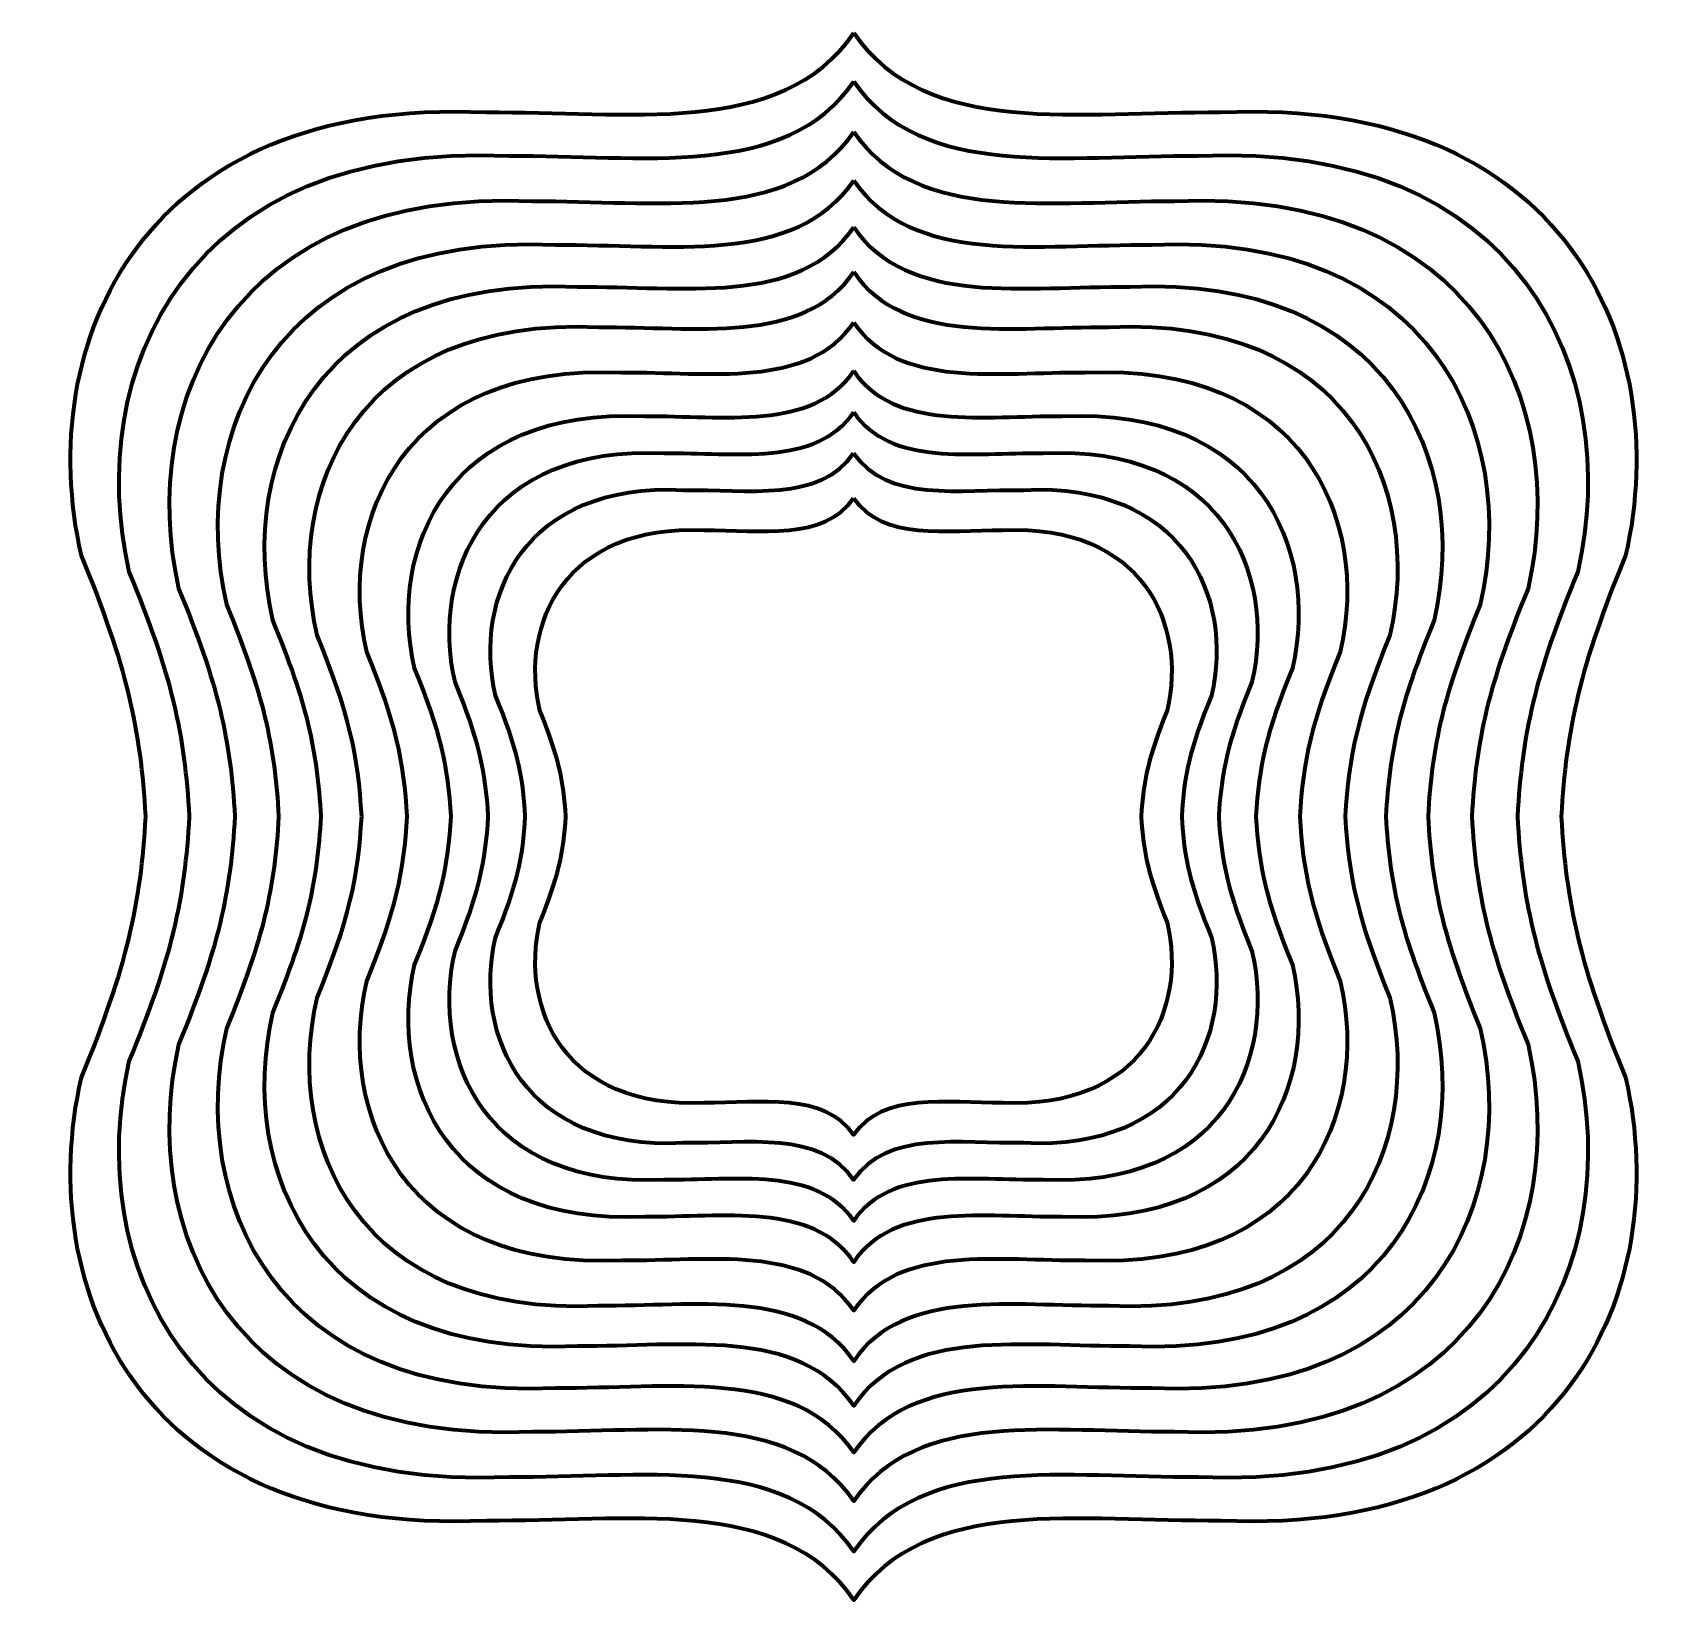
# Model space of a CAD drawing. Header units: centimetres. Extents: x -7.4 to 7.4, y -7.1 to 7.1.
import ezdxf

# ---------------------------------------------------------------- set-up
doc = ezdxf.new("R2010")
doc.units = ezdxf.units.CM
doc.header["$MEASUREMENT"] = 0
doc.layers.add('Layer 1', color=7, linetype='Continuous')

msp = doc.modelspace()

# ---------------------------------------------------------------- linework, layer by layer
at = {"layer": 'Layer 1', "color": 78, "lineweight": 200}
msp.add_open_spline([(0.00286, 7.05422), (-0.64237, 6.09835), (-2.06133, 6.35162), (-3.30663, 6.33865), (-3.30663, 6.33865), (-6.39891, 6.48779), (-7.38773, 4.26551), (-6.95007, 2.34937), (-6.95007, 2.34937), (-6.54227, 1.3612), (-6.41393, 0.78363), (-6.37166, -0.00008), (-6.37166, -0.00008), (-6.41394, -0.78379), (-6.54229, -1.36137), (-6.95007, -2.34953), (-6.95007, -2.34953), (-7.38773, -4.26567), (-6.39893, -6.48797), (-3.30663, -6.33881), (-3.30663, -6.33881), (-2.06133, -6.35179), (-0.64239, -6.09853), (0.00286, -7.05438), (0.00286, -7.05438), (0.64809, -6.09851), (2.06108, -6.35179), (3.3064, -6.33881), (3.3064, -6.33881), (6.39868, -6.48795), (7.38748, -4.26569), (6.94984, -2.34953), (6.94984, -2.34953), (6.54202, -1.36136), (6.4137, -0.78381), (6.37141, -0.00008), (6.37141, -0.00008), (6.41372, 0.78363), (6.542, 1.3612), (6.94984, 2.34937), (6.94984, 2.34937), (7.38749, 4.26551), (6.39868, 6.48781), (3.30639, 6.33865), (3.30639, 6.33865), (2.0611, 6.3516), (0.64809, 6.09837), (0.00286, 7.05422)], degree=3, knots=[0, 0, 0, 0, 0.07692308, 0.07692308, 0.07692308, 0.07692308, 0.15384615, 0.15384615, 0.15384615, 0.15384615, 0.23076923, 0.23076923, 0.23076923, 0.23076923, 0.30769231, 0.30769231, 0.30769231, 0.30769231, 0.38461538, 0.38461538, 0.38461538, 0.38461538, 0.46153846, 0.46153846, 0.46153846, 0.46153846, 0.53846154, 0.53846154, 0.53846154, 0.53846154, 0.61538462, 0.61538462, 0.61538462, 0.61538462, 0.69230769, 0.69230769, 0.69230769, 0.69230769, 0.76923077, 0.76923077, 0.76923077, 0.76923077, 0.84615385, 0.84615385, 0.84615385, 0.84615385, 1, 1, 1, 1], dxfattribs=at)
at = {"layer": 'Layer 1', "color": 58, "lineweight": 158}
msp.add_open_spline([(0.00267, 6.61715), (-0.60259, 5.72053), (-1.93362, 5.95808), (-3.10177, 5.94594), (-3.10177, 5.94594), (-6.00247, 6.08583), (-6.93001, 4.00124), (-6.51947, 2.2038), (-6.51947, 2.2038), (-6.13694, 1.27686), (-6.01655, 0.73509), (-5.9769, -0.00006), (-5.9769, -0.00006), (-6.01657, -0.73522), (-6.13696, -1.27701), (-6.51947, -2.20395), (-6.51947, -2.20395), (-6.93001, -4.00136), (-6.00249, -6.08599), (-3.10177, -5.94608), (-3.10177, -5.94608), (-1.93362, -5.95824), (-0.60261, -5.72069), (0.00267, -6.6173), (0.00267, -6.6173), (0.60793, -5.72065), (1.93338, -5.95823), (3.10153, -5.94608), (3.10153, -5.94608), (6.00223, -6.08597), (6.92976, -4.0014), (6.51923, -2.20395), (6.51923, -2.20395), (6.13668, -1.27699), (6.01631, -0.73526), (5.97664, -0.00006), (5.97664, -0.00006), (6.01633, 0.73509), (6.13666, 1.27686), (6.51923, 2.20379), (6.51923, 2.20379), (6.92978, 4.00124), (6.00223, 6.08583), (3.10153, 5.94594), (3.10153, 5.94594), (1.93338, 5.95808), (0.60792, 5.72055), (0.00267, 6.61714), (0.00267, 6.61714), (0.00267, 6.61714), (0.00267, 6.61715), (0.00267, 6.61715)], degree=3, knots=[0, 0, 0, 0, 0.07142857, 0.07142857, 0.07142857, 0.07142857, 0.14285714, 0.14285714, 0.14285714, 0.14285714, 0.21428571, 0.21428571, 0.21428571, 0.21428571, 0.28571429, 0.28571429, 0.28571429, 0.28571429, 0.35714286, 0.35714286, 0.35714286, 0.35714286, 0.42857143, 0.42857143, 0.42857143, 0.42857143, 0.5, 0.5, 0.5, 0.5, 0.57142857, 0.57142857, 0.57142857, 0.57142857, 0.64285714, 0.64285714, 0.64285714, 0.64285714, 0.71428571, 0.71428571, 0.71428571, 0.71428571, 0.78571429, 0.78571429, 0.78571429, 0.78571429, 0.85714286, 0.85714286, 0.85714286, 0.85714286, 1, 1, 1, 1], dxfattribs=at)
at = {"layer": 'Layer 1', "color": 66, "lineweight": 158}
msp.add_open_spline([(0.00248, 6.16298), (-0.56126, 5.32789), (-1.80092, 5.54916), (-2.88889, 5.53782), (-2.88889, 5.53782), (-5.59049, 5.66811), (-6.45438, 3.7266), (-6.07202, 2.05255), (-6.07202, 2.05255), (-5.71574, 1.18924), (-5.60362, 0.68462), (-5.56668, -0.00006), (-5.56668, -0.00006), (-5.60364, -0.68477), (-5.71577, -1.18937), (-6.07202, -2.05269), (-6.07202, -2.05269), (-6.45438, -3.72674), (-5.59051, -5.66829), (-2.88889, -5.53796), (-2.88889, -5.53796), (-1.80092, -5.54929), (-0.56127, -5.32804), (0.00248, -6.16314), (0.00248, -6.16314), (0.56619, -5.32803), (1.80067, -5.5493), (2.88864, -5.53796), (2.88864, -5.53796), (5.59026, -5.66827), (6.45413, -3.72675), (6.07177, -2.05269), (6.07177, -2.05269), (5.71549, -1.18935), (5.60337, -0.68479), (5.56643, -0.00006), (5.56643, -0.00006), (5.60339, 0.68461), (5.71548, 1.18923), (6.07177, 2.05255), (6.07177, 2.05255), (6.45415, 3.7266), (5.59026, 5.66813), (2.88864, 5.53782), (2.88864, 5.53782), (1.80067, 5.54915), (0.5662, 5.3279), (0.00248, 6.16298)], degree=3, knots=[0, 0, 0, 0, 0.07692308, 0.07692308, 0.07692308, 0.07692308, 0.15384615, 0.15384615, 0.15384615, 0.15384615, 0.23076923, 0.23076923, 0.23076923, 0.23076923, 0.30769231, 0.30769231, 0.30769231, 0.30769231, 0.38461538, 0.38461538, 0.38461538, 0.38461538, 0.46153846, 0.46153846, 0.46153846, 0.46153846, 0.53846154, 0.53846154, 0.53846154, 0.53846154, 0.61538462, 0.61538462, 0.61538462, 0.61538462, 0.69230769, 0.69230769, 0.69230769, 0.69230769, 0.76923077, 0.76923077, 0.76923077, 0.76923077, 0.84615385, 0.84615385, 0.84615385, 0.84615385, 1, 1, 1, 1], dxfattribs=at)
at = {"layer": 'Layer 1', "color": 54, "lineweight": 158}
msp.add_open_spline([(0.00229, 5.72593), (-0.52147, 4.95007), (-1.67321, 5.15563), (-2.68403, 5.14512), (-2.68403, 5.14512), (-5.19405, 5.26616), (-5.99667, 3.46234), (-5.64142, 1.907), (-5.64142, 1.907), (-5.31041, 1.10492), (-5.20624, 0.63608), (-5.17191, -0.00005), (-5.17191, -0.00005), (-5.20626, -0.6362), (-5.31043, -1.10502), (-5.64142, -1.9071), (-5.64142, -1.9071), (-5.99667, -3.46244), (-5.19407, -5.2663), (-2.68403, -5.14522), (-2.68403, -5.14522), (-1.67321, -5.15573), (-0.52147, -4.95017), (0.00229, -5.72605), (0.00229, -5.72605), (0.52603, -4.95015), (1.67298, -5.15573), (2.68378, -5.14522), (2.68378, -5.14522), (5.19382, -5.26627), (5.99642, -3.46244), (5.64117, -1.9071), (5.64117, -1.9071), (5.31016, -1.10498), (5.20599, -0.63621), (5.17166, -0.00005), (5.17166, -0.00005), (5.20601, 0.63608), (5.31014, 1.10492), (5.64117, 1.907), (5.64117, 1.907), (5.99644, 3.46234), (5.19382, 5.26618), (2.68378, 5.14512), (2.68378, 5.14512), (1.67298, 5.15563), (0.52603, 4.95007), (0.00229, 5.72593)], degree=3, knots=[0, 0, 0, 0, 0.07692308, 0.07692308, 0.07692308, 0.07692308, 0.15384615, 0.15384615, 0.15384615, 0.15384615, 0.23076923, 0.23076923, 0.23076923, 0.23076923, 0.30769231, 0.30769231, 0.30769231, 0.30769231, 0.38461538, 0.38461538, 0.38461538, 0.38461538, 0.46153846, 0.46153846, 0.46153846, 0.46153846, 0.53846154, 0.53846154, 0.53846154, 0.53846154, 0.61538462, 0.61538462, 0.61538462, 0.61538462, 0.69230769, 0.69230769, 0.69230769, 0.69230769, 0.76923077, 0.76923077, 0.76923077, 0.76923077, 0.84615385, 0.84615385, 0.84615385, 0.84615385, 1, 1, 1, 1], dxfattribs=at)
at = {"layer": 'Layer 1', "color": 52, "lineweight": 140}
msp.add_open_spline([(0.00211, 5.30533), (-0.48318, 4.58644), (-1.55031, 4.7769), (-2.48688, 4.76719), (-2.48688, 4.76719), (-4.81253, 4.87933), (-5.55619, 3.208), (-5.22704, 1.7669), (-5.22704, 1.7669), (-4.92034, 1.02374), (-4.82382, 0.58934), (-4.79201, -0.00005), (-4.79201, -0.00005), (-4.82384, -0.58949), (-4.92035, -1.02385), (-5.22704, -1.76702), (-5.22704, -1.76702), (-5.55618, -3.20811), (-4.81255, -4.87949), (-2.48688, -4.76727), (-2.48688, -4.76727), (-1.55031, -4.77704), (-0.48318, -4.58657), (0.00211, -5.30547), (0.00211, -5.30547), (0.48738, -4.58656), (1.55008, -4.77704), (2.48664, -4.76727), (2.48664, -4.76727), (4.81231, -4.87947), (5.55595, -3.20812), (5.2268, -1.76702), (5.2268, -1.76702), (4.9201, -1.02382), (4.82358, -0.5895), (4.79177, -0.00005), (4.79177, -0.00005), (4.8236, 0.58935), (4.92008, 1.02375), (5.2268, 1.7669), (5.2268, 1.7669), (5.55596, 3.20799), (4.81231, 4.87933), (2.48664, 4.76719), (2.48664, 4.76719), (1.55009, 4.7769), (0.48738, 4.58649), (0.00211, 5.30533)], degree=3, knots=[0, 0, 0, 0, 0.07692308, 0.07692308, 0.07692308, 0.07692308, 0.15384615, 0.15384615, 0.15384615, 0.15384615, 0.23076923, 0.23076923, 0.23076923, 0.23076923, 0.30769231, 0.30769231, 0.30769231, 0.30769231, 0.38461538, 0.38461538, 0.38461538, 0.38461538, 0.46153846, 0.46153846, 0.46153846, 0.46153846, 0.53846154, 0.53846154, 0.53846154, 0.53846154, 0.61538462, 0.61538462, 0.61538462, 0.61538462, 0.69230769, 0.69230769, 0.69230769, 0.69230769, 0.76923077, 0.76923077, 0.76923077, 0.76923077, 0.84615385, 0.84615385, 0.84615385, 0.84615385, 1, 1, 1, 1], dxfattribs=at)
at = {"layer": 'Layer 1', "color": 60, "lineweight": 140}
msp.add_open_spline([(0.00194, 4.90154), (-0.44643, 4.23738), (-1.43234, 4.41335), (-2.29763, 4.40436), (-2.29763, 4.40436), (-4.4463, 4.50795), (-5.13336, 2.96384), (-4.82925, 1.63242), (-4.82925, 1.63242), (-4.5459, 0.9458), (-4.45674, 0.54447), (-4.42733, -0.00007), (-4.42733, -0.00007), (-4.45674, -0.54465), (-4.5459, -0.94595), (-4.82925, -1.63257), (-4.82925, -1.63257), (-5.13336, -2.96396), (-4.4463, -4.50814), (-2.29763, -4.40449), (-2.29763, -4.40449), (-1.43235, -4.41352), (-0.44643, -4.23752), (0.00194, -4.9017), (0.00194, -4.9017), (0.45027, -4.23752), (1.4321, -4.41351), (2.29736, -4.40449), (2.29736, -4.40449), (4.44603, -4.50812), (5.13307, -2.96399), (4.82898, -1.63257), (4.82898, -1.63257), (4.54562, -0.94593), (4.45645, -0.54466), (4.42706, -0.00007), (4.42706, -0.00007), (4.45647, 0.54447), (4.54562, 0.9458), (4.82898, 1.63242), (4.82898, 1.63242), (5.13309, 2.96383), (4.44603, 4.50797), (2.29736, 4.40436), (2.29736, 4.40436), (1.4321, 4.41335), (0.45026, 4.23739), (0.00194, 4.90154)], degree=3, knots=[0, 0, 0, 0, 0.07692308, 0.07692308, 0.07692308, 0.07692308, 0.15384615, 0.15384615, 0.15384615, 0.15384615, 0.23076923, 0.23076923, 0.23076923, 0.23076923, 0.30769231, 0.30769231, 0.30769231, 0.30769231, 0.38461538, 0.38461538, 0.38461538, 0.38461538, 0.46153846, 0.46153846, 0.46153846, 0.46153846, 0.53846154, 0.53846154, 0.53846154, 0.53846154, 0.61538462, 0.61538462, 0.61538462, 0.61538462, 0.69230769, 0.69230769, 0.69230769, 0.69230769, 0.76923077, 0.76923077, 0.76923077, 0.76923077, 0.84615385, 0.84615385, 0.84615385, 0.84615385, 1, 1, 1, 1], dxfattribs=at)
at = {"layer": 'Layer 1', "color": 60, "lineweight": 120}
msp.add_open_spline([(0.00175, 4.4477), (-0.40509, 3.84504), (-1.29974, 4.00472), (-2.0849, 3.99655), (-2.0849, 3.99655), (-4.03462, 4.09055), (-4.65804, 2.68941), (-4.38212, 1.48126), (-4.38212, 1.48126), (-4.12501, 0.8582), (-4.04409, 0.49404), (-4.01739, -0.00008), (-4.01739, -0.00008), (-4.04409, -0.49424), (-4.12501, -0.85838), (-4.38212, -1.48144), (-4.38212, -1.48144), (-4.65804, -2.68955), (-4.03462, -4.09076), (-2.0849, -3.99669), (-2.0849, -3.99669), (-1.29974, -4.0049), (-0.40509, -3.84518), (0.00175, -4.44786), (0.00175, -4.44786), (0.40857, -3.84518), (1.2995, -4.0049), (2.08464, -3.99669), (2.08464, -3.99669), (4.03436, -4.09074), (4.6578, -2.68957), (4.38186, -1.48144), (4.38186, -1.48144), (4.12473, -0.85836), (4.04381, -0.49426), (4.01715, -0.00008), (4.01715, -0.00008), (4.04383, 0.49404), (4.12473, 0.8582), (4.38186, 1.48126), (4.38186, 1.48126), (4.65782, 2.68941), (4.03436, 4.09057), (2.08464, 3.99655), (2.08464, 3.99655), (1.2995, 4.00472), (0.40858, 3.84504), (0.00175, 4.4477)], degree=3, knots=[0, 0, 0, 0, 0.07692308, 0.07692308, 0.07692308, 0.07692308, 0.15384615, 0.15384615, 0.15384615, 0.15384615, 0.23076923, 0.23076923, 0.23076923, 0.23076923, 0.30769231, 0.30769231, 0.30769231, 0.30769231, 0.38461538, 0.38461538, 0.38461538, 0.38461538, 0.46153846, 0.46153846, 0.46153846, 0.46153846, 0.53846154, 0.53846154, 0.53846154, 0.53846154, 0.61538462, 0.61538462, 0.61538462, 0.61538462, 0.69230769, 0.69230769, 0.69230769, 0.69230769, 0.76923077, 0.76923077, 0.76923077, 0.76923077, 0.84615385, 0.84615385, 0.84615385, 0.84615385, 1, 1, 1, 1], dxfattribs=at)
at = {"layer": 'Layer 1', "color": 61, "lineweight": 106}
msp.add_open_spline([(0.00158, 4.01029), (-0.36525, 3.4669), (-1.17191, 3.61087), (-1.87985, 3.60348), (-1.87985, 3.60348), (-3.63784, 3.68826), (-4.19995, 2.42491), (-3.95116, 1.33559), (-3.95116, 1.33559), (-3.71934, 0.7738), (-3.64637, 0.44546), (-3.6223, -0.0001), (-3.6223, -0.0001), (-3.64636, -0.44564), (-3.71933, -0.77396), (-3.95116, -1.33575), (-3.95116, -1.33575), (-4.19995, -2.42503), (-3.63784, -3.68844), (-1.87985, -3.60362), (-1.87985, -3.60362), (-1.17192, -3.61102), (-0.36525, -3.46703), (0.00158, -4.01044), (0.00158, -4.01044), (0.36839, -3.46703), (1.17171, -3.61102), (1.87963, -3.60362), (1.87963, -3.60362), (3.6376, -3.68844), (4.19973, -2.42505), (3.95092, -1.33575), (3.95092, -1.33575), (3.71908, -0.77396), (3.64613, -0.44566), (3.62208, -0.0001), (3.62208, -0.0001), (3.64612, 0.44546), (3.71907, 0.7738), (3.95092, 1.33559), (3.95092, 1.33559), (4.19975, 2.42491), (3.6376, 3.68826), (1.87963, 3.60348), (1.87963, 3.60348), (1.17171, 3.61086), (0.36839, 3.46689), (0.00158, 4.01028), (0.00158, 4.01028), (0.00158, 4.01028), (0.00158, 4.01029), (0.00158, 4.01029)], degree=3, knots=[0, 0, 0, 0, 0.07142857, 0.07142857, 0.07142857, 0.07142857, 0.14285714, 0.14285714, 0.14285714, 0.14285714, 0.21428571, 0.21428571, 0.21428571, 0.21428571, 0.28571429, 0.28571429, 0.28571429, 0.28571429, 0.35714286, 0.35714286, 0.35714286, 0.35714286, 0.42857143, 0.42857143, 0.42857143, 0.42857143, 0.5, 0.5, 0.5, 0.5, 0.57142857, 0.57142857, 0.57142857, 0.57142857, 0.64285714, 0.64285714, 0.64285714, 0.64285714, 0.71428571, 0.71428571, 0.71428571, 0.71428571, 0.78571429, 0.78571429, 0.78571429, 0.78571429, 0.85714286, 0.85714286, 0.85714286, 0.85714286, 1, 1, 1, 1], dxfattribs=at)
at = {"layer": 'Layer 1', "color": 61, "lineweight": 100}
msp.add_open_spline([(0.00143, 3.64046), (-0.33159, 3.1472), (-1.06387, 3.27789), (-1.7065, 3.27119), (-1.7065, 3.27119), (-3.30237, 3.34815), (-3.81265, 2.20129), (-3.5868, 1.21244), (-3.5868, 1.21244), (-3.37637, 0.70246), (-3.31013, 0.40438), (-3.28827, -0.00007), (-3.28827, -0.00007), (-3.31014, -0.40455), (-3.37637, -0.70258), (-3.5868, -1.21256), (-3.5868, -1.21256), (-3.81265, -2.2014), (-3.30237, -3.34829), (-1.7065, -3.27129), (-1.7065, -3.27129), (-1.06386, -3.27801), (-0.33158, -3.14728), (0.00143, -3.6406), (0.00143, -3.6406), (0.33441, -3.14728), (1.06364, -3.27801), (1.70627, -3.27129), (1.70627, -3.27129), (3.30214, -3.34829), (3.81242, -2.20141), (3.58657, -1.21256), (3.58657, -1.21256), (3.3761, -0.70256), (3.30988, -0.40456), (3.28805, -0.00007), (3.28805, -0.00007), (3.30988, 0.40439), (3.37609, 0.70246), (3.58657, 1.21244), (3.58657, 1.21244), (3.81244, 2.2013), (3.30214, 3.34815), (1.70627, 3.27119), (1.70627, 3.27119), (1.06363, 3.27789), (0.3344, 3.1472), (0.00143, 3.64046)], degree=3, knots=[0, 0, 0, 0, 0.07692308, 0.07692308, 0.07692308, 0.07692308, 0.15384615, 0.15384615, 0.15384615, 0.15384615, 0.23076923, 0.23076923, 0.23076923, 0.23076923, 0.30769231, 0.30769231, 0.30769231, 0.30769231, 0.38461538, 0.38461538, 0.38461538, 0.38461538, 0.46153846, 0.46153846, 0.46153846, 0.46153846, 0.53846154, 0.53846154, 0.53846154, 0.53846154, 0.61538462, 0.61538462, 0.61538462, 0.61538462, 0.69230769, 0.69230769, 0.69230769, 0.69230769, 0.76923077, 0.76923077, 0.76923077, 0.76923077, 0.84615385, 0.84615385, 0.84615385, 0.84615385, 1, 1, 1, 1], dxfattribs=at)
at = {"layer": 'Layer 1', "color": 61, "lineweight": 90}
msp.add_open_spline([(0.00127, 3.27066), (-0.29793, 2.8275), (-0.95582, 2.94491), (-1.53319, 2.93888), (-1.53319, 2.93888), (-2.96694, 3.00803), (-3.42538, 1.97767), (-3.22248, 1.08926), (-3.22248, 1.08926), (-3.0334, 0.63109), (-2.9739, 0.36329), (-2.95425, -0.0001), (-2.95425, -0.0001), (-2.9739, -0.36347), (-3.0334, -0.63123), (-3.22248, -1.0894), (-3.22248, -1.0894), (-3.42538, -1.97781), (-2.96694, -3.00817), (-1.53319, -2.939), (-1.53319, -2.939), (-0.95581, -2.94503), (-0.29793, -2.82758), (0.00127, -3.27081), (0.00127, -3.27081), (0.30042, -2.82758), (0.95555, -2.94503), (1.53291, -2.939), (1.53291, -2.939), (2.96666, -3.00817), (3.42512, -1.97781), (3.22222, -1.0894), (3.22222, -1.0894), (3.03312, -0.63121), (2.97364, -0.36349), (2.95403, -0.0001), (2.95403, -0.0001), (2.97365, 0.36329), (3.03312, 0.63109), (3.22222, 1.08926), (3.22222, 1.08926), (3.42514, 1.97768), (2.96666, 3.00804), (1.53291, 2.93888), (1.53291, 2.93888), (0.95555, 2.94491), (0.30042, 2.8275), (0.00127, 3.27066)], degree=3, knots=[0, 0, 0, 0, 0.07692308, 0.07692308, 0.07692308, 0.07692308, 0.15384615, 0.15384615, 0.15384615, 0.15384615, 0.23076923, 0.23076923, 0.23076923, 0.23076923, 0.30769231, 0.30769231, 0.30769231, 0.30769231, 0.38461538, 0.38461538, 0.38461538, 0.38461538, 0.46153846, 0.46153846, 0.46153846, 0.46153846, 0.53846154, 0.53846154, 0.53846154, 0.53846154, 0.61538462, 0.61538462, 0.61538462, 0.61538462, 0.69230769, 0.69230769, 0.69230769, 0.69230769, 0.76923077, 0.76923077, 0.76923077, 0.76923077, 0.84615385, 0.84615385, 0.84615385, 0.84615385, 1, 1, 1, 1], dxfattribs=at)
at = {"layer": 'Layer 1', "color": 7, "lineweight": 80}
msp.add_open_spline([(0.0011, 2.86687), (-0.26116, 2.47842), (-0.83783, 2.58135), (-1.34392, 2.57608), (-1.34392, 2.57608), (-2.60069, 2.63668), (-3.00253, 1.73352), (-2.82469, 0.95478), (-2.82469, 0.95478), (-2.65893, 0.55317), (-2.6068, 0.31844), (-2.58956, -0.00007), (-2.58956, -0.00007), (-2.60679, -0.3186), (-2.65892, -0.55331), (-2.82469, -0.95492), (-2.82469, -0.95492), (-3.00253, -1.73363), (-2.60069, -2.63681), (-1.34392, -2.57619), (-1.34392, -2.57619), (-0.83783, -2.58148), (-0.26116, -2.47853), (0.0011, -2.86702), (0.0011, -2.86702), (0.26332, -2.47853), (0.83759, -2.58148), (1.34366, -2.57619), (1.34366, -2.57619), (2.60043, -2.63681), (3.00229, -1.73365), (2.82445, -0.95492), (2.82445, -0.95492), (2.65867, -0.55329), (2.60656, -0.31862), (2.58936, -0.00007), (2.58936, -0.00007), (2.60655, 0.31844), (2.65867, 0.55317), (2.82445, 0.95478), (2.82445, 0.95478), (3.00231, 1.73352), (2.60042, 2.63669), (1.34366, 2.57608), (1.34366, 2.57608), (0.83759, 2.58135), (0.26332, 2.47842), (0.0011, 2.86687)], degree=3, knots=[0, 0, 0, 0, 0.07692308, 0.07692308, 0.07692308, 0.07692308, 0.15384615, 0.15384615, 0.15384615, 0.15384615, 0.23076923, 0.23076923, 0.23076923, 0.23076923, 0.30769231, 0.30769231, 0.30769231, 0.30769231, 0.38461538, 0.38461538, 0.38461538, 0.38461538, 0.46153846, 0.46153846, 0.46153846, 0.46153846, 0.53846154, 0.53846154, 0.53846154, 0.53846154, 0.61538462, 0.61538462, 0.61538462, 0.61538462, 0.69230769, 0.69230769, 0.69230769, 0.69230769, 0.76923077, 0.76923077, 0.76923077, 0.76923077, 0.84615385, 0.84615385, 0.84615385, 0.84615385, 1, 1, 1, 1], dxfattribs=at)

doc.saveas('drawing.dxf')
